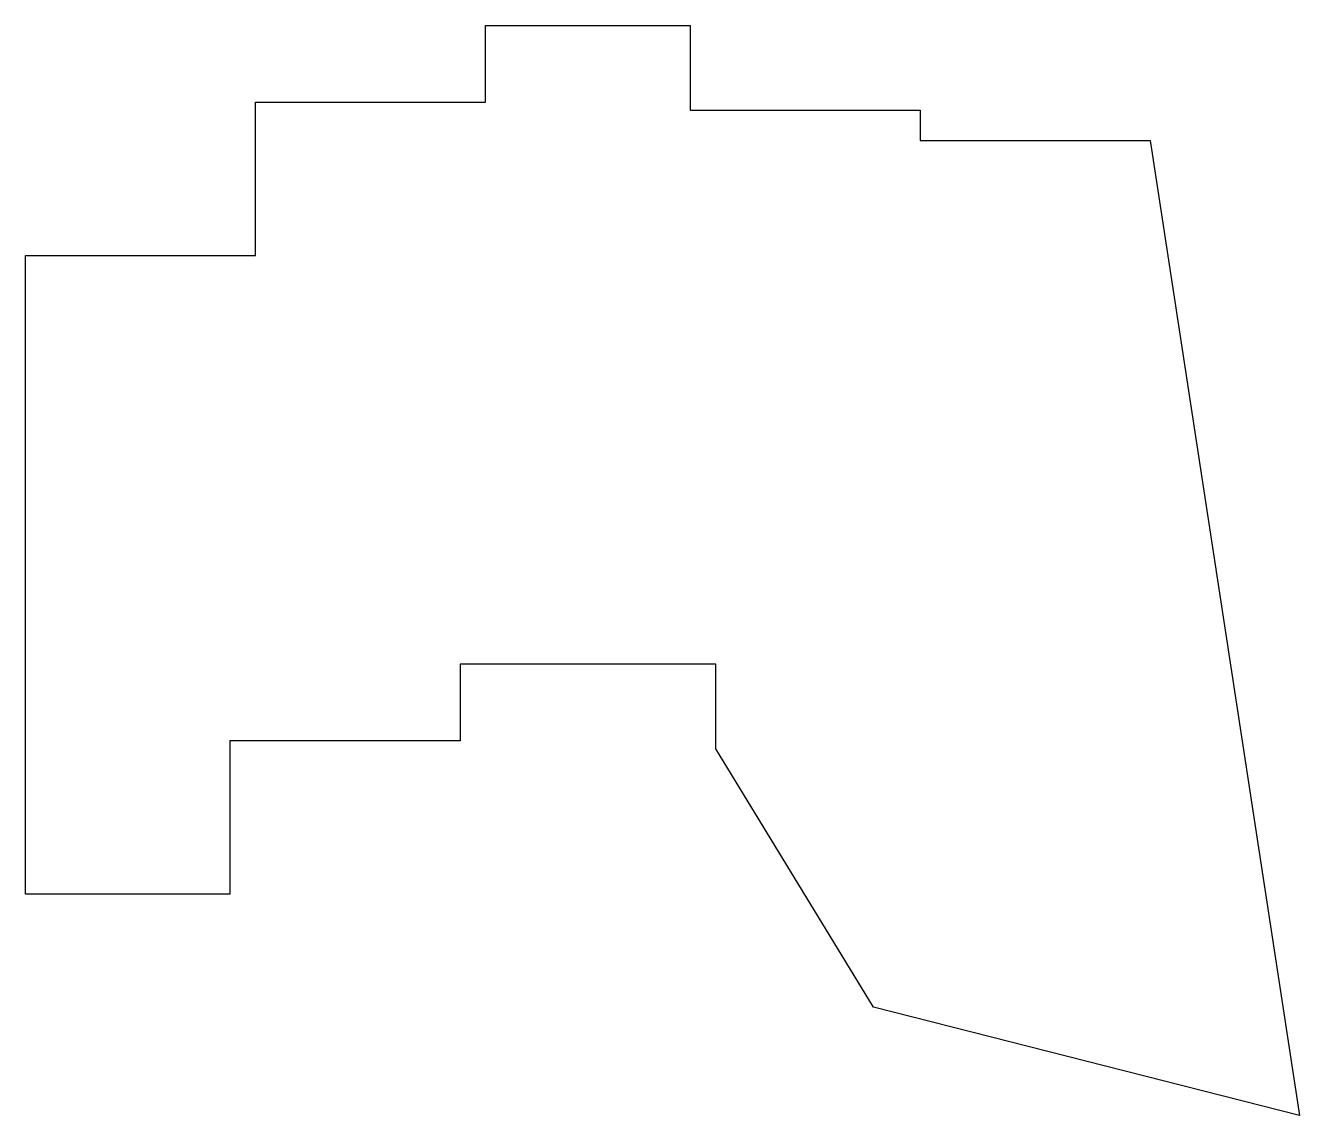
# Model space of a CAD drawing. Header units: millimetres. Extents: x -8 to 91.7, y -25.3 to 60.
import ezdxf

# ---------------------------------------------------------------- set-up
doc = ezdxf.new("R2010")
doc.units = ezdxf.units.MM

msp = doc.modelspace()

# ---------------------------------------------------------------- linework, layer by layer
for p, q in [((28, 54), (28, 60)), ((28, 60), (44, 60)), ((44, 60), (44, 53.375)), ((10, 42), (10, 54)), ((10, 54), (28, 54)), ((44, 53.375), (62, 53.375)), ((62, 53.375), (62, 51)), ((62, 51), (80, 51)), ((80, 51), (91.678, -25.318)), ((-8, -8), (-8, 42)), ((-8, 42), (10, 42)), ((46, 10), (26, 10)), ((26, 10), (26, 4)), ((46, 3.375), (46, 10)), ((26, 4), (8, 4)), ((8, 4), (8, -8)), ((58.352, -16.837), (46, 3.375)), ((8, -8), (-8, -8)), ((91.678, -25.318), (58.352, -16.837))]:
    msp.add_line(p, q)

doc.saveas('drawing.dxf')
